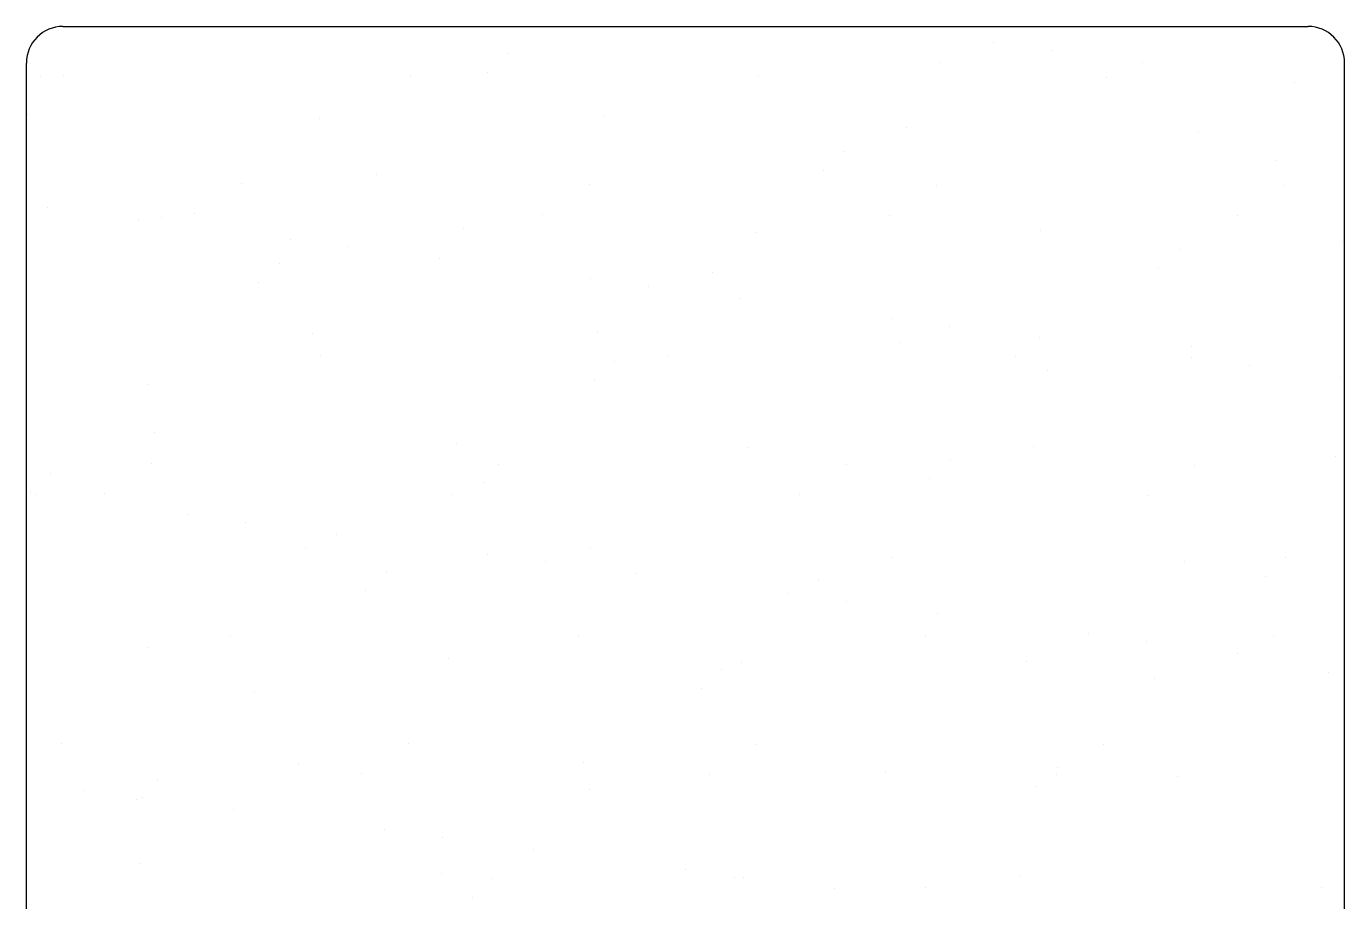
# Model space of a CAD drawing. Header units: millimetres. Extents: x 2752880 to 2775018, y 665860 to 672840.
# Drawn here: x 2761006.4 to 2761306.4, y 672343.2 to 672542.3 of the extents above; entities that cross this region are included whole.
import ezdxf

# ---------------------------------------------------------------- set-up
doc = ezdxf.new("R2010")
doc.units = ezdxf.units.MM
doc.header["$LTSCALE"] = 10
doc.layers.add('OVERHEAD DOOR - ETC', color=252, linetype='Continuous')

msp = doc.modelspace()

# ---------------------------------------------------------------- linework, layer by layer
at = {"layer": 'OVERHEAD DOOR - ETC'}
for p, q in [((2761014.7, 672542.33), (2761298.03, 672542.33)), ((2761006.36, 672292.33), (2761006.36, 672533.99)), ((2761306.36, 672292.33), (2761306.36, 672533.99))]:
    msp.add_line(p, q, dxfattribs=at)
at = {"layer": 'OVERHEAD DOOR - ETC', "ltscale": 0.002}
for p, q in [((2761226.56, 672538.58), (2761226.56, 672538.58)), ((2761116.01, 672536.07), (2761116.01, 672536.07)), ((2761214.46, 672534.03), (2761214.46, 672534.03)), ((2761239.78, 672536.84), (2761239.78, 672536.84)), ((2761260.43, 672534.12), (2761260.43, 672534.12)), ((2761014.78, 672531.2), (2761014.78, 672531.2)), ((2761093.88, 672531.05), (2761093.88, 672531.05)), ((2761111.33, 672531.78), (2761111.33, 672531.78)), ((2761009.69, 672530.91), (2761009.69, 672530.91)), ((2761172.98, 672530.91), (2761172.98, 672530.91)), ((2761252.08, 672530.77), (2761252.08, 672530.77)), ((2761294.93, 672529.58), (2761294.93, 672529.58)), ((2761006.51, 672522.3), (2761006.51, 672522.3)), ((2761073, 672521.46), (2761073, 672521.46)), ((2761137.97, 672521.77), (2761137.97, 672521.77)), ((2761206.57, 672519.3), (2761206.57, 672519.3)), ((2761273.06, 672518.45), (2761273.06, 672518.45)), ((2761192.36, 672513.78), (2761192.36, 672513.78)), ((2761290.82, 672511.74), (2761290.82, 672511.74)), ((2761086.04, 672508.62), (2761086.04, 672508.62)), ((2761187.68, 672509.49), (2761187.68, 672509.49)), ((2761055.32, 672506.49), (2761055.32, 672506.49)), ((2761134.42, 672506.35), (2761134.42, 672506.35)), ((2761213.52, 672506.2), (2761213.52, 672506.2)), ((2761292.62, 672506.06), (2761292.62, 672506.06)), ((2761011.25, 672501.16), (2761011.25, 672501.16)), ((2761031.9, 672498.44), (2761031.9, 672498.44)), ((2761037.14, 672498.8), (2761037.14, 672498.8)), ((2761044.61, 672499.67), (2761044.61, 672499.67)), ((2761123.71, 672499.52), (2761123.71, 672499.52)), ((2761202.81, 672499.38), (2761202.81, 672499.38)), ((2761281.91, 672499.23), (2761281.91, 672499.23)), ((2761105.74, 672496.33), (2761105.74, 672496.33)), ((2761172.23, 672495.48), (2761172.23, 672495.48)), ((2761237.2, 672495.79), (2761237.2, 672495.79)), ((2761066.4, 672493.9), (2761066.4, 672493.9)), ((2761079.62, 672492.16), (2761079.62, 672492.16)), ((2761305.81, 672493.32), (2761305.81, 672493.32)), ((2761100.27, 672489.44), (2761100.27, 672489.44)), ((2761268.72, 672491.49), (2761268.72, 672491.49)), ((2761063.95, 672488.37), (2761063.95, 672488.37)), ((2761162.4, 672486.33), (2761162.4, 672486.33)), ((2761264.04, 672487.2), (2761264.04, 672487.2)), ((2761059.27, 672484.08), (2761059.27, 672484.08)), ((2761134.77, 672484.9), (2761134.77, 672484.9)), ((2761147.99, 672483.16), (2761147.99, 672483.16)), ((2761168.64, 672480.44), (2761168.64, 672480.44)), ((2761203.14, 672475.9), (2761203.14, 672475.9)), ((2761216.36, 672474.16), (2761216.36, 672474.16)), ((2761071.4, 672472.51), (2761071.4, 672472.51)), ((2761136.37, 672472.83), (2761136.37, 672472.83)), ((2761237.01, 672471.44), (2761237.01, 672471.44)), ((2761204.97, 672470.35), (2761204.97, 672470.35)), ((2761271.46, 672469.51), (2761271.46, 672469.51)), ((2761073.37, 672467.45), (2761073.37, 672467.45)), ((2761140.3, 672466.08), (2761140.3, 672466.08)), ((2761152.47, 672467.31), (2761152.47, 672467.31)), ((2761231.56, 672467.16), (2761231.56, 672467.16)), ((2761271.51, 672466.9), (2761271.51, 672466.9)), ((2761284.74, 672465.16), (2761284.74, 672465.16)), ((2761238.76, 672464.03), (2761238.76, 672464.03)), ((2761305.39, 672462.44), (2761305.39, 672462.44)), ((2761033.98, 672460.91), (2761033.98, 672460.91)), ((2761135.62, 672461.79), (2761135.62, 672461.79)), ((2761035.54, 672449.86), (2761035.54, 672449.86)), ((2761104.14, 672447.39), (2761104.14, 672447.39)), ((2761170.63, 672446.54), (2761170.63, 672446.54)), ((2761235.6, 672446.85), (2761235.6, 672446.85)), ((2761304.21, 672444.38), (2761304.21, 672444.38)), ((2761034.81, 672442.89), (2761034.81, 672442.89)), ((2761113.91, 672442.74), (2761113.91, 672442.74)), ((2761193, 672442.6), (2761193, 672442.6)), ((2761216.66, 672443.78), (2761216.66, 672443.78)), ((2761272.1, 672442.45), (2761272.1, 672442.45)), ((2761011.89, 672440.66), (2761011.89, 672440.66)), ((2761110.34, 672438.62), (2761110.34, 672438.62)), ((2761211.98, 672439.49), (2761211.98, 672439.49)), ((2761007.2, 672436.37), (2761007.2, 672436.37)), ((2761008.48, 672435.76), (2761008.48, 672435.76)), ((2761024.1, 672436.06), (2761024.1, 672436.06)), ((2761103.19, 672435.92), (2761103.19, 672435.92)), ((2761182.29, 672435.77), (2761182.29, 672435.77)), ((2761261.39, 672435.63), (2761261.39, 672435.63)), ((2761042.98, 672431.22), (2761042.98, 672431.22)), ((2761056.2, 672429.48), (2761056.2, 672429.48)), ((2761076.85, 672426.76), (2761076.85, 672426.76)), ((2761069.8, 672423.57), (2761069.8, 672423.57)), ((2761134.77, 672423.88), (2761134.77, 672423.88)), ((2761111.35, 672422.22), (2761111.35, 672422.22)), ((2761124.57, 672420.48), (2761124.57, 672420.48)), ((2761203.37, 672421.41), (2761203.37, 672421.41)), ((2761269.86, 672420.56), (2761269.86, 672420.56)), ((2761293.01, 672421.49), (2761293.01, 672421.49)), ((2761088.24, 672418.37), (2761088.24, 672418.37)), ((2761145.22, 672417.76), (2761145.22, 672417.76)), ((2761288.33, 672417.2), (2761288.33, 672417.2)), ((2761083.56, 672414.08), (2761083.56, 672414.08)), ((2761186.7, 672416.33), (2761186.7, 672416.33)), ((2761179.72, 672413.22), (2761179.72, 672413.22)), ((2761192.95, 672411.48), (2761192.95, 672411.48)), ((2761213.6, 672408.76), (2761213.6, 672408.76)), ((2761052.85, 672403.85), (2761052.85, 672403.85)), ((2761131.95, 672403.7), (2761131.95, 672403.7)), ((2761211.05, 672403.56), (2761211.05, 672403.56)), ((2761248.1, 672404.22), (2761248.1, 672404.22)), ((2761261.32, 672402.47), (2761261.32, 672402.47)), ((2761290.15, 672403.42), (2761290.15, 672403.42)), ((2761033.94, 672400.92), (2761033.94, 672400.92)), ((2761281.97, 672399.76), (2761281.97, 672399.76)), ((2761102.54, 672398.45), (2761102.54, 672398.45)), ((2761164.6, 672396.08), (2761164.6, 672396.08)), ((2761169.03, 672397.6), (2761169.03, 672397.6)), ((2761234, 672397.91), (2761234, 672397.91)), ((2761263.05, 672394.03), (2761263.05, 672394.03)), ((2761302.61, 672395.44), (2761302.61, 672395.44)), ((2761058.28, 672390.92), (2761058.28, 672390.92)), ((2761159.92, 672391.79), (2761159.92, 672391.79)), ((2761014.29, 672379.28), (2761014.29, 672379.28)), ((2761093.39, 672379.14), (2761093.39, 672379.14)), ((2761172.49, 672378.99), (2761172.49, 672378.99)), ((2761251.59, 672378.85), (2761251.59, 672378.85)), ((2761068.2, 672374.63), (2761068.2, 672374.63)), ((2761082.68, 672372.31), (2761082.68, 672372.31)), ((2761133.17, 672374.94), (2761133.17, 672374.94)), ((2761161.78, 672372.17), (2761161.78, 672372.17)), ((2761201.77, 672372.47), (2761201.77, 672372.47)), ((2761240.88, 672372.03), (2761240.88, 672372.03)), ((2761240.95, 672373.79), (2761240.95, 672373.79)), ((2761036.18, 672370.67), (2761036.18, 672370.67)), ((2761236.27, 672369.5), (2761236.27, 672369.5)), ((2761268.26, 672371.62), (2761268.26, 672371.62)), ((2761019.56, 672368.54), (2761019.56, 672368.54)), ((2761031.5, 672366.38), (2761031.5, 672366.38)), ((2761032.78, 672366.8), (2761032.78, 672366.8)), ((2761134.63, 672368.62), (2761134.63, 672368.62)), ((2761053.43, 672364.08), (2761053.43, 672364.08)), ((2761087.93, 672359.54), (2761087.93, 672359.54)), ((2761101.16, 672357.8), (2761101.16, 672357.8)), ((2761121.81, 672355.08), (2761121.81, 672355.08)), ((2761032.34, 672351.98), (2761032.34, 672351.98)), ((2761100.94, 672349.5), (2761100.94, 672349.5)), ((2761112.54, 672348.37), (2761112.54, 672348.37)), ((2761156.31, 672350.54), (2761156.31, 672350.54)), ((2761167.43, 672348.66), (2761167.43, 672348.66)), ((2761169.53, 672348.79), (2761169.53, 672348.79)), ((2761232.4, 672348.97), (2761232.4, 672348.97)), ((2761190.18, 672346.08), (2761190.18, 672346.08)), ((2761210.99, 672346.33), (2761210.99, 672346.33)), ((2761301.01, 672346.5), (2761301.01, 672346.5)), ((2761107.86, 672344.08), (2761107.86, 672344.08))]:
    msp.add_line(p, q, dxfattribs=at)
at = {"layer": 'OVERHEAD DOOR - ETC'}
for centre, start, end in [((2761014.7, 672533.99), 90, 180), ((2761298.03, 672533.99), 0, 90)]:
    msp.add_arc(centre, 8.33, start, end, dxfattribs=at)

doc.saveas('drawing.dxf')
